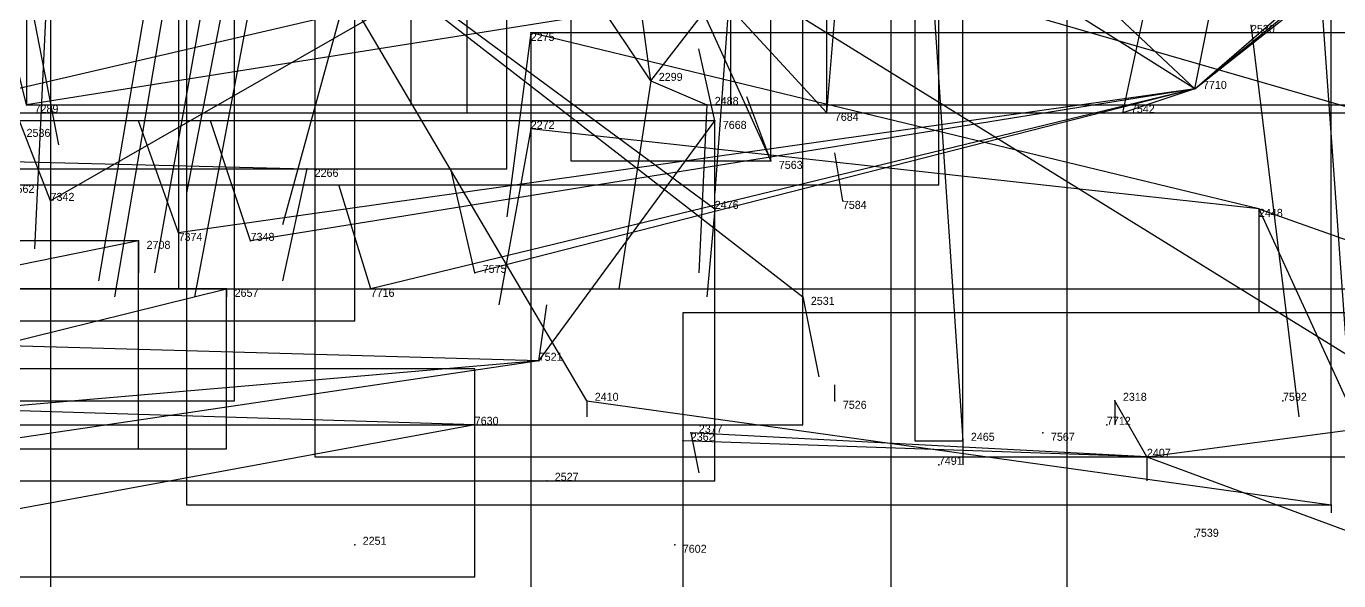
# Model space of a CAD drawing. Extents: x -0.07 to 1.1, y -0.07 to 1.1.
# Drawn here: x 0.725 to 0.889, y 0.8925 to 0.9618 of the extents above; entities that cross this region are included whole.
import ezdxf

# ---------------------------------------------------------------- set-up
doc = ezdxf.new("R2010")
doc.units = 0
for name, color, linetype in [('Clients', 3, 'CONTINUOUS'), ('Facilities', 3, 'CONTINUOUS'), ('Facilities_lines', 3, 'CONTINUOUS'), ('Min_max_boxes', 1, 'CONTINUOUS'), ('Normals', 1, 'CONTINUOUS'), ('Source_points', 5, 'CONTINUOUS'), ('Text', 3, 'CONTINUOUS')]:
    doc.layers.add(name, color=color, linetype=linetype)

msp = doc.modelspace()

# ---------------------------------------------------------------- linework, layer by layer
at = {"layer": 'Clients', "color": 5}
for p in [(0.788, 0.961), (0.725, 0.952, 1), (0.81, 0.952), (0.811, 0.95, 1), (0.862, 0.951, 1), (0.788, 0.949), (0.818, 0.945, 1), (0.76, 0.944), (0.728, 0.94, 1), (0.811, 0.939), (0.744, 0.936, 1), (0.753, 0.935, 1), (0.781, 0.931, 1), (0.75, 0.929), (0.768, 0.929, 1), (0.822, 0.928), (0.861, 0.915), (0.808, 0.911), (0.807, 0.91), (0.842, 0.91), (0.888, 0.902)]:
    msp.add_point(p, dxfattribs=at)
at = {"layer": 'Facilities', "color": 3}
for p in [(0.803, 0.955), (0.871, 0.954, 1), (0.825, 0.951, 1), (0.827, 0.94, 1), (0.879, 0.939), (0.739, 0.935), (0.789, 0.92, 1), (0.795, 0.915), (0.826, 0.915, 1), (0.882, 0.915, 1), (0.781, 0.912, 1), (0.86, 0.912, 1), (0.852, 0.911, 1), (0.839, 0.907, 1), (0.865, 0.908), (0.79, 0.905), (0.871, 0.898, 1), (0.766, 0.897), (0.806, 0.897, 1)]:
    msp.add_point(p, dxfattribs=at)
at = {"layer": 'Facilities_lines', "color": 3}
for p, q in [((0.795, 0.915), (0.745, 1, 0.087)), ((0.803, 0.955), (0.773, 1, 0.01)), ((0.825, 0.951, 1), (0.78, 1, 0.925)), ((0.793, 1, 0.9), (0.818, 0.945, 1)), ((0.803, 0.955), (0.797, 1, 0.039)), ((0.871, 0.954, 1), (0.798, 1, 0.917)), ((0.871, 0.954, 1), (0.822, 1, 0.913)), ((0.836, 1, 0.086), (0.842, 0.91)), ((0.871, 0.954, 1), (0.927, 1, 0.875)), ((0.871, 0.954, 1), (0.924, 1, 0.91)), ((0.871, 0.954, 1), (0.929, 1, 0.906)), ((0.715, 0.952, 1), (0.913, 0.998, 1)), ((0.746, 0.987), (0.811, 0.939)), ((0.746, 0.987), (0.822, 0.928)), ((0.796, 0.979, 1), (0.728, 0.94, 1)), ((0.796, 0.979, 1), (0.951, 0.883, 1)), ((0.796, 0.979, 1), (0.941, 0.937, 1)), ((0.882, 0.977, 1), (0.725, 0.952, 1)), ((0.803, 0.955), (0.813, 0.968)), ((0.879, 0.939), (0.788, 0.961)), ((0.803, 0.955), (0.81, 0.952)), ((0.871, 0.954, 1), (0.744, 0.936, 1)), ((0.871, 0.954, 1), (0.753, 0.935, 1)), ((0.871, 0.954, 1), (0.768, 0.929, 1)), ((0.871, 0.954, 1), (0.781, 0.931, 1)), ((0.871, 0.954, 1), (0.862, 0.951, 1)), ((0.789, 0.92, 1), (0.811, 0.95, 1)), ((0.879, 0.939), (0.788, 0.949)), ((0.679, 0.946), (0.76, 0.944)), ((0.879, 0.939), (0.948, 0.788)), ((0.879, 0.939), (1, 0.896, 0.018)), ((0.739, 0.935), (0.611, 0.909)), ((0.669, 0.909), (0.75, 0.929)), ((0.789, 0.92, 1), (0.544, 0.927, 1)), ((0.865, 0.908), (1, 0.926, 0.067)), ((0.781, 0.912, 1), (0.553, 0.919, 1)), ((0.789, 0.92, 1), (0.615, 0.905, 1)), ((0.789, 0.92, 1), (0.715, 0.909, 1)), ((0.795, 0.915), (0.888, 0.902)), ((0.865, 0.908), (0.861, 0.915)), ((0.781, 0.912, 1), (0.678, 0.893, 1)), ((0.865, 0.908), (0.808, 0.911)), ((0.865, 0.908), (0.807, 0.91)), ((0.865, 0.908), (1, 0.858, 0.065))]:
    msp.add_line(p, q, dxfattribs=at)
at = {"layer": 'Min_max_boxes', "color": 1}
for p, q in [((0.725, 1, 0.93), (0.725, 0.952, 0.93)), ((0.725, 1, 1), (0.725, 0.952, 1)), ((0.728, 1, 0.946), (0.728, 0.883, 0.946)), ((0.728, 1, 1), (0.728, 0.883, 1)), ((0.744, 1, 0.875), (0.744, 0.929, 0.875)), ((0.744, 1, 1), (0.744, 0.929, 1)), ((0.745, 1), (0.745, 0.902)), ((0.745, 1, 0.087), (0.745, 0.902, 0.087)), ((0.761, 1, 0.832), (0.761, 0.908, 0.832)), ((0.761, 1, 0.921), (0.761, 0.908, 0.921)), ((0.766, 0.925), (0.766, 1)), ((0.766, 0.925, 0.049), (0.766, 1, 0.049)), ((0.773, 1), (0.773, 0.952)), ((0.773, 1, 0.039), (0.773, 0.952, 0.039)), ((0.78, 1, 0.925), (0.78, 0.951, 0.925)), ((0.78, 1, 1), (0.78, 0.951, 1)), ((0.785, 0.944), (0.785, 1)), ((0.785, 0.944, 0.09), (0.785, 1, 0.09)), ((0.793, 1, 0.9), (0.793, 0.945, 0.9)), ((0.793, 1, 1), (0.793, 0.945, 1)), ((0.813, 0.952), (0.813, 1)), ((0.813, 0.952, 0.039), (0.813, 1, 0.039)), ((0.818, 0.945, 0.9), (0.818, 1, 0.9)), ((0.818, 0.945, 1), (0.818, 1, 1)), ((0.822, 0.912), (0.822, 1)), ((0.822, 0.912, 0.051), (0.822, 1, 0.051)), ((0.825, 0.951, 0.925), (0.825, 1, 0.925)), ((0.825, 0.951, 1), (0.825, 1, 1)), ((0.833, 1), (0.833, 0.873)), ((0.833, 1, 0.083), (0.833, 0.873, 0.083)), ((0.836, 1), (0.836, 0.91)), ((0.836, 1, 0.086), (0.836, 0.91, 0.086)), ((0.839, 0.942), (0.839, 1)), ((0.839, 0.942, 0.067), (0.839, 1, 0.067)), ((0.842, 0.91), (0.842, 1)), ((0.842, 0.91, 0.086), (0.842, 1, 0.086)), ((0.855, 1, 0.974), (0.855, 0.862, 0.974)), ((0.855, 1, 1), (0.855, 0.862, 1)), ((0.888, 0.902), (0.888, 1)), ((0.888, 0.902, 0.087), (0.888, 1, 0.087)), ((0.751, 0.915), (0.751, 0.972)), ((0.751, 0.915), (0.751, 0.972)), ((1, 0.961), (0.788, 0.961)), ((0.788, 0.961), (0.788, 0.788)), ((1, 0.961, 0.018), (0.788, 0.961, 0.018)), ((0.788, 0.961, 0.018), (0.788, 0.788, 0.018)), ((0.788, 0.961), (0.788, 0.961, 0.018)), ((0.725, 0.952, 0.93), (0.996, 0.952, 0.93)), ((0.725, 0.952, 1), (0.996, 0.952, 1)), ((0.725, 0.952, 0.93), (0.725, 0.952, 1)), ((0.773, 0.952), (0.813, 0.952)), ((0.773, 0.952, 0.039), (0.813, 0.952, 0.039)), ((0.773, 0.952), (0.773, 0.952, 0.039)), ((0.813, 0.952), (0.813, 0.952, 0.039)), ((0.811, 0.95, 1), (0.544, 0.95, 1)), ((0.811, 0.95, 1), (0.544, 0.95, 1)), ((0.572, 0.951, 0.97), (0.913, 0.951, 0.97)), ((0.572, 0.951, 1), (0.913, 0.951, 1)), ((0.78, 0.951, 0.925), (0.825, 0.951, 0.925)), ((0.78, 0.951, 1), (0.825, 0.951, 1)), ((0.78, 0.951, 0.925), (0.78, 0.951, 1)), ((0.811, 0.905, 1), (0.811, 0.95, 1)), ((0.811, 0.905, 1), (0.811, 0.95, 1)), ((0.811, 0.95, 1), (0.811, 0.95, 1)), ((0.825, 0.951, 0.925), (0.825, 0.951, 1)), ((0.793, 0.945, 0.9), (0.818, 0.945, 0.9)), ((0.793, 0.945, 1), (0.818, 0.945, 1)), ((0.793, 0.945, 0.9), (0.793, 0.945, 1)), ((0.818, 0.945, 0.9), (0.818, 0.945, 1)), ((0.601, 0.944), (0.785, 0.944)), ((0.601, 0.944, 0.09), (0.785, 0.944, 0.09)), ((0.785, 0.944), (0.785, 0.944, 0.09)), ((0.616, 0.942), (0.839, 0.942)), ((0.616, 0.942, 0.067), (0.839, 0.942, 0.067)), ((0.839, 0.942), (0.839, 0.942, 0.067)), ((0.739, 0.935), (0.611, 0.935)), ((0.739, 0.935), (0.611, 0.935)), ((0.739, 0.909), (0.739, 0.935)), ((0.739, 0.909), (0.739, 0.935)), ((0.739, 0.935), (0.739, 0.935)), ((0.625, 0.929, 0.949), (0.932, 0.929, 0.949)), ((0.625, 0.929, 1), (0.932, 0.929, 1)), ((0.75, 0.929), (0.669, 0.929)), ((0.75, 0.929), (0.669, 0.929)), ((0.744, 0.929, 0.875), (0.929, 0.929, 0.875)), ((0.744, 0.929, 1), (0.929, 0.929, 1)), ((0.744, 0.929, 0.875), (0.744, 0.929, 1)), ((0.75, 0.909), (0.75, 0.929)), ((0.75, 0.909), (0.75, 0.929)), ((0.75, 0.929), (0.75, 0.929)), ((1, 0.926), (0.807, 0.926)), ((0.807, 0.926), (0.807, 0.858)), ((1, 0.926, 0.067), (0.807, 0.926, 0.067)), ((0.807, 0.926, 0.067), (0.807, 0.858, 0.067)), ((0.807, 0.926), (0.807, 0.926, 0.067)), ((0.571, 0.925), (0.766, 0.925)), ((0.571, 0.925, 0.049), (0.766, 0.925, 0.049)), ((0.766, 0.925), (0.766, 0.925, 0.049)), ((0.781, 0.919, 1), (0.553, 0.919, 1)), ((0.781, 0.919, 1), (0.553, 0.919, 1)), ((0.781, 0.893, 1), (0.781, 0.919, 1)), ((0.781, 0.893, 1), (0.781, 0.919, 1)), ((0.781, 0.919, 1), (0.781, 0.919, 1)), ((0.601, 0.915), (0.751, 0.915)), ((0.601, 0.915), (0.751, 0.915)), ((0.751, 0.915), (0.751, 0.915)), ((0.576, 0.912), (0.822, 0.912)), ((0.576, 0.912, 0.051), (0.822, 0.912, 0.051)), ((0.822, 0.912), (0.822, 0.912, 0.051)), ((0.611, 0.909), (0.739, 0.909)), ((0.611, 0.909), (0.739, 0.909)), ((0.669, 0.909), (0.75, 0.909)), ((0.669, 0.909), (0.75, 0.909)), ((0.739, 0.909), (0.739, 0.909)), ((0.75, 0.909), (0.75, 0.909)), ((0.836, 0.91), (0.842, 0.91)), ((0.836, 0.91, 0.086), (0.842, 0.91, 0.086)), ((0.836, 0.91), (0.836, 0.91, 0.086)), ((0.842, 0.91), (0.842, 0.91, 0.086)), ((0.761, 0.908, 0.832), (1, 0.908, 0.832)), ((0.761, 0.908, 0.921), (1, 0.908, 0.921)), ((0.761, 0.908, 0.832), (0.761, 0.908, 0.921)), ((0.544, 0.905, 1), (0.811, 0.905, 1)), ((0.544, 0.905, 1), (0.811, 0.905, 1)), ((0.811, 0.905, 1), (0.811, 0.905, 1)), ((0.745, 0.902), (0.888, 0.902)), ((0.745, 0.902, 0.087), (0.888, 0.902, 0.087)), ((0.745, 0.902), (0.745, 0.902, 0.087)), ((0.888, 0.902), (0.888, 0.902, 0.087)), ((0.553, 0.893, 1), (0.781, 0.893, 1)), ((0.553, 0.893, 1), (0.781, 0.893, 1)), ((0.781, 0.893, 1), (0.781, 0.893, 1))]:
    msp.add_line(p, q, dxfattribs=at)
at = {"layer": 'Normals', "color": 1}
for p, q in [((0.729, 0.997), (0.726, 0.934, 0.078)), ((0.759, 0.997), (0.746, 0.928, 0.071)), ((0.744, 0.989), (0.734, 0.93, 0.08)), ((0.885, 0.99), (0.89, 0.92, 0.072)), ((0.746, 0.987), (0.736, 0.928, 0.08)), ((0.751, 0.987), (0.741, 0.931, 0.082)), ((0.722, 0.983), (0.729, 0.947, 0.093)), ((0.725, 0.952, 1), (0.719, 0.976, 1.097)), ((0.751, 0.972), (0.745, 0.941, 0.095)), ((0.766, 0.97), (0.757, 0.937, 0.094)), ((0.813, 0.968), (0.811, 0.941, 0.096)), ((0.862, 0.951, 1), (0.865, 0.965, 1.099)), ((0.825, 0.951, 1), (0.826, 0.963, 1.099)), ((0.871, 0.954, 1), (0.873, 0.964, 1.1)), ((0.878, 0.962), (0.884, 0.913, 0.087)), ((0.788, 0.961), (0.785, 0.938, 0.097)), ((0.728, 0.94, 1), (0.721, 0.958, 1.098)), ((0.811, 0.95, 1), (0.809, 0.959, 1.1)), ((0.803, 0.955), (0.799, 0.929, 0.096)), ((0.818, 0.945, 1), (0.815, 0.953, 1.1)), ((0.81, 0.952), (0.809, 0.931, 0.098)), ((0.744, 0.936, 1), (0.739, 0.95, 1.099)), ((0.753, 0.935, 1), (0.748, 0.95, 1.099)), ((0.788, 0.949), (0.784, 0.927, 0.097)), ((0.827, 0.94, 1), (0.826, 0.946, 1.1)), ((0.76, 0.944), (0.757, 0.93, 0.099)), ((0.781, 0.931, 1), (0.778, 0.944, 1.099)), ((0.768, 0.929, 1), (0.764, 0.942, 1.099)), ((0.811, 0.939), (0.81, 0.928, 0.099)), ((0.879, 0.939), (0.879, 0.926, 0.099)), ((0.739, 0.935), (0.739, 0.931, 0.1)), ((0.75, 0.929), (0.75, 0.928, 0.1)), ((0.789, 0.92, 1), (0.79, 0.927, 1.1)), ((0.822, 0.928), (0.824, 0.918, 0.099)), ((0.826, 0.915, 1), (0.826, 0.917, 1.1)), ((0.781, 0.912, 1), (0.781, 0.916, 1.1)), ((0.795, 0.915), (0.795, 0.913, 0.1)), ((0.861, 0.915), (0.861, 0.912, 0.1)), ((0.882, 0.915, 1), (0.882, 0.915, 1.1)), ((0.86, 0.912, 1), (0.86, 0.912, 1.1)), ((0.808, 0.911), (0.809, 0.906, 0.1)), ((0.852, 0.911, 1), (0.852, 0.911, 1.1)), ((0.807, 0.91), (0.807, 0.905, 0.1)), ((0.842, 0.91), (0.842, 0.907, 0.1)), ((0.839, 0.907, 1), (0.839, 0.907, 1.1)), ((0.865, 0.908), (0.865, 0.905, 0.1)), ((0.79, 0.905), (0.79, 0.905, 0.1)), ((0.888, 0.902), (0.888, 0.901, 0.1)), ((0.871, 0.898, 1), (0.871, 0.898, 1.1)), ((0.766, 0.897), (0.766, 0.897, 0.1)), ((0.806, 0.897, 1), (0.806, 0.897, 1.1))]:
    msp.add_line(p, q, dxfattribs=at)
at = {"layer": 'Source_points', "color": 5}
for p in [(0.788, 0.961), (0.803, 0.955), (0.871, 0.954, 1), (0.725, 0.952, 1), (0.81, 0.952), (0.811, 0.95, 1), (0.825, 0.951, 1), (0.862, 0.951, 1), (0.788, 0.949), (0.818, 0.945, 1), (0.76, 0.944), (0.728, 0.94, 1), (0.827, 0.94, 1), (0.811, 0.939), (0.879, 0.939), (0.739, 0.935), (0.744, 0.936, 1), (0.753, 0.935, 1), (0.781, 0.931, 1), (0.75, 0.929), (0.768, 0.929, 1), (0.822, 0.928), (0.789, 0.92, 1), (0.795, 0.915), (0.826, 0.915, 1), (0.861, 0.915), (0.882, 0.915, 1), (0.781, 0.912, 1), (0.86, 0.912, 1), (0.808, 0.911), (0.852, 0.911, 1), (0.807, 0.91), (0.842, 0.91), (0.839, 0.907, 1), (0.865, 0.908), (0.79, 0.905), (0.888, 0.902), (0.871, 0.898, 1), (0.766, 0.897), (0.806, 0.897, 1)]:
    msp.add_point(p, dxfattribs=at)

# ---------------------------------------------------------------- texts
at = {"layer": 'Text', "color": 3}
for s, p in [('2530', (0.878, 0.961)), ('2275', (0.788, 0.96)), ('2299', (0.804, 0.955)), ('7710', (0.872, 0.954, 1)), ('2488', (0.811, 0.952)), ('7289', (0.726, 0.951, 1)), ('7542', (0.863, 0.951, 1)), ('2272', (0.788, 0.949)), ('7668', (0.812, 0.949, 1)), ('7684', (0.826, 0.95, 1)), ('2536', (0.725, 0.948)), ('7563', (0.819, 0.944, 1)), ('2266', (0.761, 0.943)), ('2562', (0.723, 0.941)), ('7342', (0.728, 0.94, 1)), ('2476', (0.811, 0.939)), ('7584', (0.827, 0.939, 1)), ('2448', (0.879, 0.938)), ('2708', (0.74, 0.934)), ('7374', (0.744, 0.935, 1)), ('7348', (0.753, 0.935, 1)), ('7575', (0.782, 0.931, 1)), ('2657', (0.751, 0.928)), ('7716', (0.768, 0.928, 1)), ('2531', (0.823, 0.927)), ('7521', (0.789, 0.92, 1)), ('2410', (0.796, 0.915)), ('2318', (0.862, 0.915)), ('7592', (0.882, 0.915, 1)), ('7526', (0.827, 0.914, 1)), ('7630', (0.781, 0.912, 1)), ('2377', (0.809, 0.911)), ('7712', (0.86, 0.912, 1)), ('2362', (0.808, 0.91)), ('2465', (0.843, 0.91)), ('7567', (0.853, 0.91, 1)), ('2407', (0.865, 0.908)), ('7491', (0.839, 0.907, 1)), ('2527', (0.791, 0.905)), ('7539', (0.871, 0.898, 1)), ('2251', (0.767, 0.897)), ('7602', (0.807, 0.896, 1))]:
    msp.add_text(s, height=0.001, dxfattribs=at).set_placement(p)

doc.saveas('drawing.dxf')
